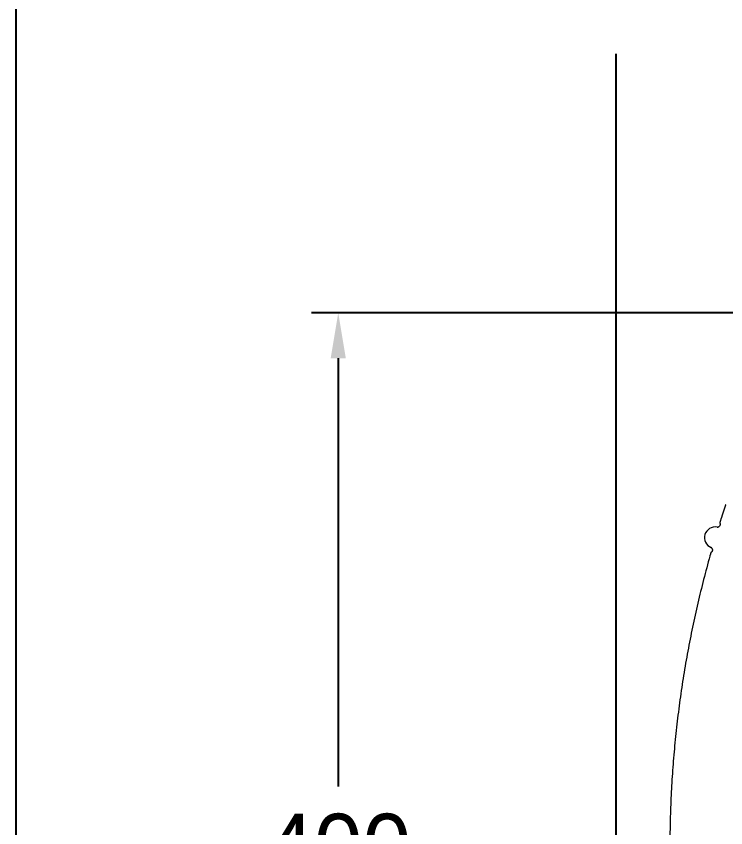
# Model space of a CAD drawing. Header units: millimetres. Extents: x 0 to 1800, y -67 to 2530.
# Drawn here: x 0 to 265.1, y 1569.7 to 1873.2 of the extents above; entities that cross this region are included whole.
import ezdxf

# ---------------------------------------------------------------- set-up
doc = ezdxf.new("R2010")
doc.units = ezdxf.units.MM
for name, color, linetype in [('내부선 및 부속', 4, 'Continuous'), ('도각라인', 7, 'Continuous'), ('외형선', 3, 'Continuous'), ('치수선', 7, 'Continuous')]:
    doc.layers.add(name, color=color, linetype=linetype)
doc.styles.add('____', font='')
doc.styles.get('____').set_extended_font_data('굴림')
doc.dimstyles.new('MSADIM', dxfattribs={"dimtxt": 33, "dimasz": 17, "dimexe": 10, "dimexo": 7.5, "dimgap": 10, "dimtad": 0, "dimtih": 1, "dimtoh": 1, "dimdec": 0, "dimzin": 1, "dimdsep": 46, "dimtxsty": '____', "dimcen": 11.25, "dimadec": 0, "dimazin": 0, "dimtfac": 1, "dimtdec": 0, "dimtix": 1, "dimtmove": 0, "dimatfit": 3, "dimfxl": 0, "dimtolj": 1, "dimtzin": 1, "dimarcsym": 0})

# ---------------------------------------------------------------- blocks, each defined once
blk = doc.blocks.new('*D2')
at = {"layer": '치수선', "color": 0, "linetype": 'Continuous', "lineweight": -2}
for p, q in [((555.56, 1762.3), (110.31, 1762.3)), ((120.31, 1745.3), (120.31, 1585.13)), ((120.31, 1379.3), (120.31, 1539.47)), ((555.56, 1362.3), (110.31, 1362.3))]:
    blk.add_line(p, q, dxfattribs=at)
at = {"layer": '치수선', "color": 0, "linetype": 'Continuous'}
for points in [[(117.48, 1745.3), (123.14, 1745.3), (120.31, 1762.3)], [(117.48, 1379.3), (123.14, 1379.3), (120.31, 1362.3)]]:
    blk.add_solid(points, dxfattribs=at)
at = {"layer": '치수선', "color": 0, "linetype": 'Continuous', "insert": (120.31, 1562.3), "char_height": 25, "attachment_point": 5, "style": '____'}
blk.add_mtext('\\A1;400', dxfattribs=at)

msp = doc.modelspace()

# ---------------------------------------------------------------- linework, layer by layer
at = {"layer": '내부선 및 부속', "linetype": 'Continuous', "lineweight": 18, "extrusion": (3.32694e-06, -2.03716e-22, 1)}
msp.add_arc((261.15, 1678.23, 0), 4, 80.2326, 247.6755, dxfattribs=at)
at = {"layer": '내부선 및 부속', "linetype": 'Continuous', "lineweight": 18}
for points, weights in [([(265.09, 1690.66), (264.47, 1688.8), (263.86, 1686.95), (263.27, 1685.08)], [1.02651088315, 1.02570333101, 1.02491422809, 1.0241435744]), ([(259.16, 1671.35), (239.07, 1599.57), (239.09, 1525.03), (259.21, 1453.25)], [1.0188456072, 0.993698982137, 0.993718145525, 1.01890309737])]:
    msp.add_rational_spline(points, weights, degree=3, dxfattribs=at)
for points, knots in [([(263.27, 1685.08), (263.24, 1684.99), (263.21, 1684.9), (263.17, 1684.76), (263.15, 1684.72), (263.13, 1684.65), (263.12, 1684.63), (263.11, 1684.58), (263.1, 1684.56), (263.07, 1684.45), (263.05, 1684.37), (263.02, 1684.27), (263.01, 1684.25), (263, 1684.22), (263, 1684.2), (262.98, 1684.14), (262.97, 1684.11), (262.94, 1684.01), (262.92, 1683.95), (262.9, 1683.88), (262.9, 1683.87), (262.89, 1683.85), (262.89, 1683.83), (262.88, 1683.8), (262.87, 1683.76), (262.86, 1683.73), (262.86, 1683.7), (262.86, 1683.7), (262.85, 1683.69), (262.85, 1683.68), (262.85, 1683.65), (262.85, 1683.64), (262.85, 1683.64)], [0, 0, 0, 0, 0.125, 0.125, 0.1875, 0.1875, 0.21875, 0.21875, 0.25, 0.25, 0.375, 0.375, 0.40625, 0.40625, 0.4375, 0.4375, 0.5, 0.5, 0.625, 0.625, 0.65625, 0.65625, 0.6875, 0.6875, 0.75, 0.8125, 0.8125, 0.84375, 0.84375, 0.875, 0.875, 1, 1, 1, 1]), ([(261.83, 1682.18), (261.87, 1682.17), (261.92, 1682.17), (261.96, 1682.17), (261.99, 1682.17), (262.02, 1682.17), (262.06, 1682.17), (262.08, 1682.18), (262.13, 1682.18), (262.15, 1682.18), (262.21, 1682.2), (262.29, 1682.22), (262.36, 1682.25), (262.42, 1682.28), (262.43, 1682.29), (262.47, 1682.31), (262.49, 1682.32), (262.54, 1682.35), (262.61, 1682.4), (262.67, 1682.46), (262.69, 1682.49)], [-0.156117, -0.156117, -0.156117, -0.156117, 0, 0, 0, 0.102116, 0.102116, 0.17694, 0.17694, 0.251763, 0.251763, 0.401411, 0.551058, 0.551058, 0.625882, 0.625882, 0.700705, 0.700705, 0.850353, 1, 1, 1, 1]), ([(262.91, 1682.87), (262.9, 1682.84), (262.89, 1682.8), (262.86, 1682.74), (262.85, 1682.7), (262.82, 1682.66), (262.81, 1682.64), (262.79, 1682.61), (262.78, 1682.59), (262.74, 1682.55), (262.72, 1682.52), (262.69, 1682.49)], [0, 0, 0, 0, 0.25, 0.25, 0.5, 0.5, 0.625, 0.625, 0.75, 0.75, 1, 1, 1, 1]), ([(263.05, 1683.42), (263.05, 1683.42), (263.05, 1683.41), (263.05, 1683.39), (263.05, 1683.37), (263.05, 1683.37), (263.04, 1683.35), (263.04, 1683.34), (263.03, 1683.31), (263.03, 1683.29), (263.02, 1683.26), (263.01, 1683.24), (263.01, 1683.22), (263, 1683.2), (263, 1683.19), (262.99, 1683.16), (262.98, 1683.09), (262.96, 1683.02), (262.94, 1682.97), (262.93, 1682.95), (262.92, 1682.91), (262.92, 1682.89), (262.91, 1682.87)], [0, 0, 0, 0, 0.125, 0.25, 0.25, 0.3125, 0.3125, 0.375, 0.375, 0.5, 0.5, 0.5625, 0.59375, 0.59375, 0.625, 0.625, 0.75, 0.875, 0.875, 0.9375, 0.9375, 1, 1, 1, 1]), ([(259.6, 1672.78), (259.6, 1672.78), (259.59, 1672.77), (259.58, 1672.74), (259.58, 1672.73), (259.57, 1672.71), (259.57, 1672.7), (259.56, 1672.69), (259.56, 1672.68), (259.54, 1672.63), (259.53, 1672.59), (259.51, 1672.52), (259.5, 1672.51), (259.49, 1672.48), (259.49, 1672.47), (259.48, 1672.42), (259.47, 1672.39), (259.44, 1672.29), (259.41, 1672.22), (259.38, 1672.12), (259.38, 1672.1), (259.37, 1672.06), (259.36, 1672.04), (259.34, 1671.98), (259.32, 1671.9), (259.29, 1671.81), (259.27, 1671.74), (259.27, 1671.72), (259.25, 1671.68), (259.25, 1671.65), (259.21, 1671.54), (259.19, 1671.44), (259.16, 1671.35)], [0, 0, 0, 0, 0.125, 0.125, 0.1875, 0.1875, 0.21875, 0.21875, 0.25, 0.25, 0.375, 0.375, 0.40625, 0.40625, 0.4375, 0.4375, 0.5, 0.5, 0.625, 0.625, 0.65625, 0.65625, 0.6875, 0.6875, 0.75, 0.8125, 0.8125, 0.84375, 0.84375, 0.875, 0.875, 1, 1, 1, 1]), ([(260.11, 1673.83), (260.1, 1673.87), (260.08, 1673.95), (260.05, 1674.03), (260.03, 1674.09), (260.02, 1674.1), (260, 1674.14), (259.99, 1674.16), (259.96, 1674.21), (259.91, 1674.28), (259.86, 1674.34), (259.82, 1674.38), (259.8, 1674.4), (259.77, 1674.43), (259.75, 1674.44), (259.71, 1674.48), (259.64, 1674.52), (259.56, 1674.56), (259.53, 1674.58)], [0, 0, 0, 0, 0.125, 0.25, 0.25, 0.3125, 0.3125, 0.375, 0.375, 0.5, 0.625, 0.625, 0.6875, 0.6875, 0.75, 0.75, 0.875, 1, 1, 1, 1]), ([(260.08, 1673.39), (260.07, 1673.35), (260.04, 1673.27), (260.02, 1673.2), (260.01, 1673.15), (260, 1673.14), (259.99, 1673.11), (259.99, 1673.09), (259.97, 1673.05), (259.96, 1673.02), (259.95, 1672.99), (259.94, 1672.97), (259.94, 1672.96), (259.94, 1672.95), (259.93, 1672.94), (259.92, 1672.92), (259.91, 1672.89), (259.9, 1672.87), (259.9, 1672.86), (259.9, 1672.86), (259.89, 1672.85), (259.89, 1672.85), (259.89, 1672.85)], [0, 0, 0, 0, 0.125, 0.25, 0.25, 0.3125, 0.3125, 0.375, 0.375, 0.5, 0.5, 0.5625, 0.59375, 0.59375, 0.625, 0.625, 0.75, 0.875, 0.875, 0.9375, 0.9375, 1, 1, 1, 1]), ([(260.11, 1673.83), (260.11, 1673.79), (260.12, 1673.76), (260.12, 1673.68), (260.12, 1673.64), (260.12, 1673.59), (260.12, 1673.57), (260.11, 1673.53), (260.11, 1673.51), (260.1, 1673.46), (260.09, 1673.42), (260.08, 1673.39)], [0, 0, 0, 0, 0.25, 0.25, 0.5, 0.5, 0.625, 0.625, 0.75, 0.75, 1, 1, 1, 1])]:
    msp.add_open_spline(points, degree=3, knots=knots, dxfattribs=at)
for points in [[(262.85, 1683.64), (262.9, 1683.57), (262.97, 1683.5), (263.05, 1683.42)], [(259.89, 1672.85), (259.78, 1672.83), (259.68, 1672.81), (259.6, 1672.78)]]:
    msp.add_open_spline(points, degree=3, dxfattribs=at)
at = {"layer": '도각라인', "color": 7}
msp.add_line((0, 0), (0, 2530), dxfattribs=at)
at = {"layer": '외형선'}
msp.add_line((224.2, 1157.54), (224.2, 1859.15), dxfattribs=at)

# ---------------------------------------------------------------- dimensions: what is measured, and where the dimension line sits
at = {"layer": '치수선', "linetype": 'Continuous'}
dim = msp.add_linear_dim(base=(120.31, 1762.3), p1=(563.06, 1362.3), p2=(563.06, 1762.3), angle=270, dimstyle='MSADIM', override={"dimtxt": 25}, dxfattribs=at)
dim.commit()
dim.dimension.update_dxf_attribs({"geometry": '*D2', "text_midpoint": (120.31, 1562.3)})

doc.saveas('drawing.dxf')
